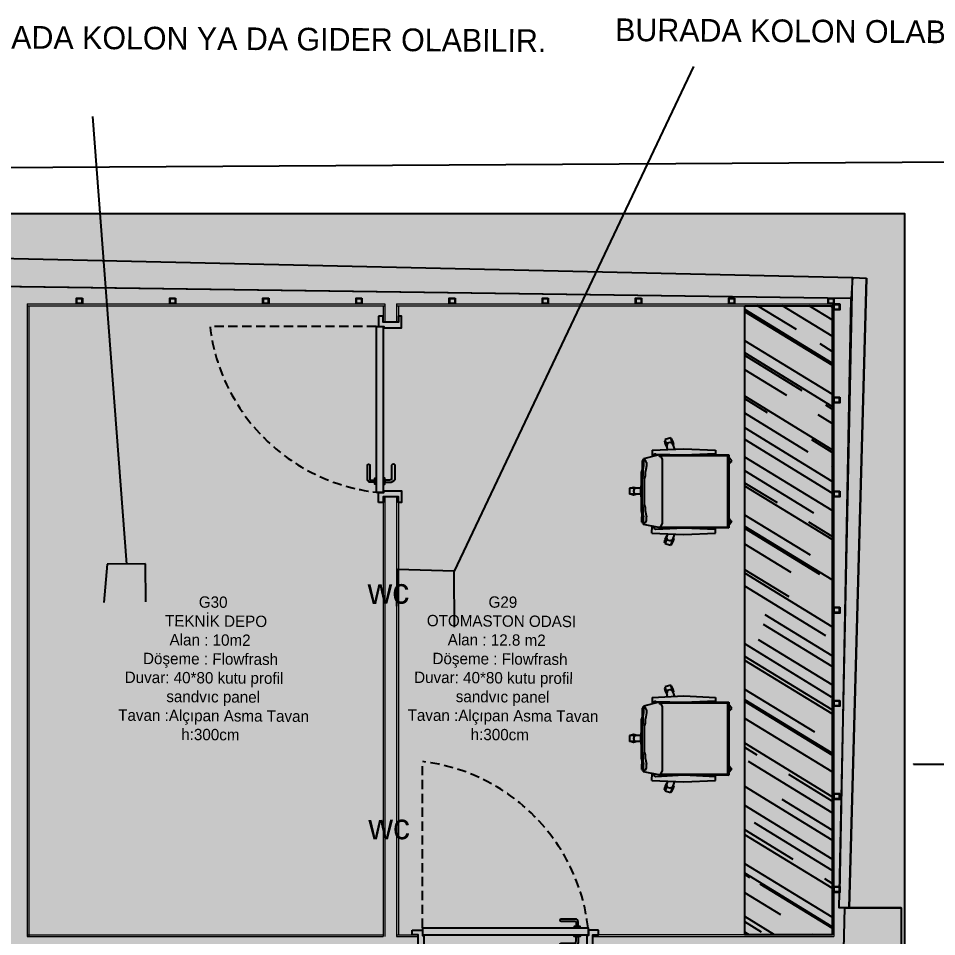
# Model space of a CAD drawing. Header units: millimetres. Extents: x 17474 to 44983, y -1049 to 14585.
# Drawn here: x 19183 to 19814, y 2211 to 2842 of the extents above; entities that cross this region are included whole.
import ezdxf

# ---------------------------------------------------------------- set-up
doc = ezdxf.new("R2010")
doc.units = ezdxf.units.MM
doc.linetypes.add('DASHED', pattern=[19.05, 12.7, -6.35])
for name, color, linetype in [('DOOR-YOO', 43, 'Continuous'), ('DUVARIC', 254, 'Continuous'), ('INT-HATCH-1', 254, 'Continuous'), ('INT-HATCH-5', 250, 'Continuous'), ('INT-PROFİL', 160, 'Continuous'), ('INT-TEFRIS2', 81, 'Continuous'), ('KOLON', 2, 'Continuous'), ('TEFRIS-HAREKETLI_OGE', 54, 'Continuous'), ('TXT-YOO', 7, 'Continuous')]:
    doc.layers.add(name, color=color, linetype=linetype)
doc.layers.add('INT-AQUAPANEL', color=255, linetype='Continuous', lineweight=13)
doc.styles.add('MEKAN', font='stylu.ttf', dxfattribs={"height": 13})

# ---------------------------------------------------------------- blocks, each defined once
blk = doc.blocks.new('profil')
at = {"layer": 'INT-PROFİL'}
for points in [[(3524.77, 6983.36), (3528.77, 6983.36), (3528.77, 6979.36), (3524.77, 6979.36)], [(3525.07, 6983.06), (3528.47, 6983.06), (3528.47, 6979.66), (3525.07, 6979.66)]]:
    blk.add_lwpolyline(points, close=True, dxfattribs=at)
blk = doc.blocks.new('kapı ro')
at = {"layer": 'DOOR-YOO', "linetype": 'DASHED', "ltscale": 0.5}
blk.add_line((36529.64, 8696.42, 0), (36529.64, 8810.59, 0), dxfattribs=at)
at = {"layer": 'DOOR-YOO', "extrusion": (-9.13925e-23, -8.54121e-07, 1), "elevation": -0.01}
for points in [[(36624.84, 8700.92), (36634.59, 8700.92, -0.414214), (36635.09, 8700.42), (36635.09, 8697.42), (36636.59, 8697.42), (36636.59, 8700.42, 0.414214), (36634.59, 8702.42), (36624.84, 8702.42, 1)], [(36624.84, 8685.92), (36634.59, 8685.92, 0.185242), (36635.09, 8687.42), (36635.09, 8690.42), (36636.59, 8690.42), (36636.59, 8687.42, -0.261972), (36634.59, 8683.42), (36624.84, 8683.42, -0.6)]]:
    blk.add_lwpolyline(points, format="xyb", close=True, dxfattribs=at)
for points in [[(36522.59, 8694.82), (36529.59, 8694.82), (36529.59, 8691.22), (36530.59, 8691.22), (36530.59, 8678.97), (36522.59, 8678.97), (36522.59, 8681.22), (36526.59, 8681.22), (36526.59, 8691.62), (36522.59, 8691.62)], [(36529.79, 8696.42), (36643.39, 8696.42), (36643.39, 8691.42), (36529.79, 8691.42)], [(36633.84, 8696.42), (36637.84, 8696.42), (36637.84, 8697.42), (36633.84, 8697.42)], [(36650.59, 8694.82), (36643.59, 8694.82), (36643.59, 8691.22), (36642.59, 8691.22), (36642.59, 8678.97), (36650.59, 8678.97), (36650.59, 8681.21), (36646.59, 8681.21), (36646.59, 8691.62), (36650.59, 8691.62)], [(36633.84, 8691.42), (36637.84, 8691.42), (36637.84, 8690.42), (36633.84, 8690.42)]]:
    blk.add_lwpolyline(points, close=True, dxfattribs=at)
at = {"layer": 'DOOR-YOO', "linetype": 'DASHED', "ltscale": 0.5, "extrusion": (-9.13925e-23, -8.54121e-07, 1)}
blk.add_arc((36514.25, 8681.53, -0.01), 130, 6.58235, 83.13403, dxfattribs=at)
blk = doc.blocks.new('baskan-mudur_sandalye')
h = blk.add_hatch(color=252)
h.set_gradient(color1=(133, 133, 133), color2=(181, 181, 181), rotation=180, one_color=1, tint=0.71, name='INVCURVED')
h.paths.add_polyline_path([(28.19, -15.43), (23.8, -15.43), (24.07, -16.49), (24.47, -16.49), (25.53, -17.02), (25.53, -18.09), (25, -37.23), (26.06, -59.04), (28.19, -59.04), (29.26, -37.23)])
h.paths.add_polyline_path([(-29.79, -37.23), (-28.72, -59.04), (-26.06, -59.04), (-25, -37.23), (-26.06, -18.09), (-25.53, -17.02), (-24.23, -16.37), (-24.04, -15.43), (-28.72, -15.43)])
at = {"layer": 'INT-HATCH-1'}
h = blk.add_hatch(color=252, dxfattribs=at)
h.set_gradient(color1=(131, 134, 133), tint=1, name='INVCURVED')
h.paths.add_polyline_path([(22.34, -9.57), (21.81, -9.57), (21.81, -10.11), (20.74, -11.17), (19.68, -11.7), (17.55, -11.7), (14.89, -11.17), (12.77, -10.64), (10.64, -10.64), (8.51, -10.11), (6.38, -10.11), (4.26, -10.11), (2.13, -10.11), (0, -10.11), (-2.13, -10.11), (-4.79, -10.11), (-6.91, -10.11), (-9.04, -10.11), (-11.17, -10.64), (-13.3, -10.64), (-15.43, -11.17), (-17.55, -11.7), (-20.21, -11.7), (-21.28, -11.17), (-21.81, -10.11), (-22.34, -9.57), (-22.87, -9.57), (-25, -20.21), (-25, -20.71), (-24.48, -20.71), (-23.94, -21.81), (-22.34, -22.34), (22.34, -22.34), (23.4, -21.81), (23.94, -20.74), (24.47, -20.21), (25, -20.21)])
h.paths.add_polyline_path([(8.51, -8.51), (6.38, -8.51), (4.26, -8.51), (2.13, -8.51), (0, -8.51), (-2.13, -8.51), (-4.79, -8.51), (-6.91, -8.51), (-9.04, -8.51), (-11.17, -9.04), (-13.3, -9.04), (-15.43, -9.04), (-17.55, -9.57), (-22.34, -9.57), (-21.81, -10.11), (-21.28, -11.17), (-20.21, -11.7), (-17.55, -11.7), (-15.43, -11.17), (-13.3, -10.64), (-11.17, -10.64), (-9.04, -10.11), (-6.91, -10.11), (-4.79, -10.11), (-2.13, -10.11), (0, -10.11), (2.13, -10.11), (4.26, -10.11), (6.38, -10.11), (8.51, -10.11), (10.64, -10.64), (12.77, -10.64), (14.89, -11.17), (17.55, -11.7), (19.68, -11.7), (20.74, -11.17), (21.81, -10.11), (21.81, -9.57), (17.55, -9.57), (14.89, -9.04), (12.77, -9.04), (10.64, -9.04)])
h = blk.add_hatch(color=59, dxfattribs=at)
h.set_gradient(color1=(79, 74, 64), tint=1, name='HEMISPHERICAL')
h.paths.add_polyline_path([(-22.34, -22.34), (-23.94, -21.81), (-24.48, -20.71), (-24.5, -20.71), (-24.5, -67.55), (24.47, -67.55), (24.47, -20.21), (23.94, -20.74), (23.4, -21.81), (22.34, -22.34)])
at = {"layer": 'INT-HATCH-5'}
h = blk.add_hatch(dxfattribs=at)
h.set_pattern_fill('DOTS', color=256, scale=12, angle=-90, style=0)
h.set_pattern_definition([(90, (-1869.43385, -16193.69294), (0.75, 0.375), [0, -0.75])])
h.paths.add_polyline_path([(25.13, -58.32), (25.16, -68.28), (-24.84, -68.23), (-24.81, -58.32), (-30.31, -58.32), (-30.31, -56.72), (-29.58, -56.72), (-29.58, -48.24), (-34.84, -48.23), (-34.81, -38.32), (-40.31, -38.32), (-40.31, -36.72), (-39.58, -36.72), (-39.58, -3.26), (-40.31, -3.27), (-40.31, -1.67), (-34.84, -1.67), (-34.84, 2.68), (-33.18, 2.68), (-31.88, 5.81), (12.19, 5.81), (13.54, 2.68), (15.16, 2.68), (15.16, -1.67), (20.63, -1.67), (20.63, -3.27), (19.9, -3.26), (19.9, -14.19), (22.19, -14.19), (23.54, -17.32), (25.16, -17.32), (25.16, -21.67), (30.63, -21.67), (30.63, -23.27), (29.9, -23.26), (29.9, -56.71), (30.63, -56.71), (30.63, -58.32)])
at = {"color": 0, "linetype": 'Continuous'}
for p, q in [((-25.53, -17.02), (-26.06, -18.09)), ((-26.06, -18.09), (-26.06, -18.09)), ((-24.23, -16.37), (-25.53, -17.02)), ((-24.47, -16.49), (-24.47, -16.49))]:
    blk.add_line(p, q, dxfattribs=at)
for points in [[(2.13, 0), (-2.13, 0)], [(-2.13, -4.79), (-2.13, 0)], [(2.13, -4.79), (2.13, 0)], [(-2.13, -5.32), (-2.66, -2.66), (-2.13, -0.53)], [(-2.13, -0.53), (-2.13, -0.53)], [(2.13, -4.79), (2.13, -4.79), (1.6, -3.19), (0, -2.66), (-1.6, -3.19), (-2.13, -4.79)], [(-2.13, -7.45), (-2.13, -4.79)], [(2.13, -0.53), (2.13, -0.53)], [(2.13, -0.53), (2.13, -0.53)], [(2.13, -5.32), (2.66, -2.66), (2.13, -0.53)], [(2.13, -7.45), (2.13, -4.79)], [(2.13, -5.32), (2.13, -5.32)], [(-25, -20.21), (-22.87, -9.57)], [(-22.34, -9.57), (-22.87, -9.57)], [(-22.87, -9.57), (-17.55, -9.57)], [(-21.81, -10.11), (-22.34, -9.57)], [(-21.28, -8.51), (-21.81, -9.57)], [(-21.81, -10.11), (-21.28, -11.17), (-20.21, -11.7)], [(-21.28, -8.51), (-17.55, -8.51)], [(-20.21, -11.7), (-17.55, -11.7)], [(17.55, -8.51), (14.89, -8.51), (12.77, -7.98), (10.64, -7.98), (8.51, -7.98), (6.38, -7.98), (4.26, -7.98), (2.13, -7.45), (0, -7.45), (-2.13, -7.45), (-4.79, -7.98), (-6.91, -7.98), (-9.04, -7.98), (-11.17, -7.98), (-13.3, -7.98), (-15.43, -8.51), (-17.55, -8.51)], [(17.55, -9.57), (14.89, -9.04), (12.77, -9.04), (10.64, -9.04), (8.51, -8.51), (6.38, -8.51), (4.26, -8.51), (2.13, -8.51), (0, -8.51), (-2.13, -8.51), (-4.79, -8.51), (-6.91, -8.51), (-9.04, -8.51), (-11.17, -9.04), (-13.3, -9.04), (-15.43, -9.04), (-17.55, -9.57)], [(17.55, -11.7), (14.89, -11.17), (12.77, -10.64), (10.64, -10.64), (8.51, -10.11), (6.38, -10.11), (4.26, -10.11), (2.13, -10.11), (0, -10.11), (-2.13, -10.11), (-4.79, -10.11), (-6.91, -10.11), (-9.04, -10.11), (-11.17, -10.64), (-13.3, -10.64), (-15.43, -11.17), (-17.55, -11.7)], [(20.74, -8.51), (17.55, -8.51)], [(22.34, -9.57), (17.55, -9.57)], [(19.68, -11.7), (17.55, -11.7)], [(19.68, -11.7), (20.74, -11.17), (21.81, -10.11)], [(21.81, -9.57), (20.74, -8.51)], [(21.81, -9.57), (22.34, -9.57)], [(21.81, -9.57), (21.81, -10.11)], [(25, -20.21), (22.34, -9.57)], [(-28.72, -15.43), (-29.79, -37.23)], [(-28.72, -15.43), (-24.04, -15.43)], [(-26.06, -18.09), (-25, -37.23)], [(28.19, -15.43), (23.8, -15.43)], [(24.47, -16.49), (24.07, -16.49)], [(25.53, -18.09), (25.53, -18.09), (25.53, -17.02), (24.47, -16.49)], [(25.53, -18.09), (25, -37.23)], [(28.19, -15.43), (29.26, -37.23)], [(-37.23, -28.19), (-36.17, -24.47)], [(-32.16, -25.61), (-36.17, -24.47)], [(-35.64, -24.47), (-35.11, -23.94)], [(-35.64, -24.47), (-35.64, -24.47)], [(-35.11, -23.94), (-32.98, -24.47), (-30.32, -25.8)], [(-25, -20.21), (-25, -20.21)], [(-25, -20.21), (-25, -68.09)], [(-24.5, -20.71), (-25, -20.71)], [(-24.5, -20.71), (-24.5, -67.55), (24.47, -67.55)], [(-24.47, -20.74), (-23.94, -21.81), (-22.34, -22.34)], [(22.34, -22.34), (-22.34, -22.34)], [(22.34, -22.34), (23.4, -21.81), (23.94, -20.74)], [(24.47, -20.21), (23.94, -20.74)], [(24.47, -20.21), (25, -20.21)], [(24.47, -20.21), (24.47, -67.55)], [(25, -20.21), (25, -68.09)], [(34.57, -23.94), (32.45, -24.47), (29.79, -25.8)], [(31.63, -25.61), (35.64, -24.47)], [(35.11, -24.47), (34.57, -23.94)], [(35.11, -24.47), (35.11, -24.47)], [(36.7, -28.19), (35.64, -24.47)], [(-33.51, -29.26), (-37.23, -28.19)], [(-36.7, -28.72), (-36.7, -28.34)], [(-32.45, -30.32), (-34.57, -29.79), (-36.7, -28.72)], [(-32.45, -29.79), (-33.51, -29.26), (-34.04, -27.66), (-33.51, -26.06), (-31.91, -25.53), (-31.38, -25.53)], [(-29.48, -30.97), (-32.45, -29.79)], [(-32.07, -29.94), (-32.45, -30.32)], [(-29.26, -26.06), (-31.38, -25.53)], [(-30.85, -25.53), (-30.85, -25.53)], [(28.72, -26.06), (30.85, -25.53)], [(28.95, -30.97), (31.91, -29.79)], [(30.32, -25.53), (30.32, -25.53)], [(31.91, -29.79), (32.98, -29.26), (33.51, -27.66), (32.98, -26.06), (31.38, -25.53), (30.85, -25.53)], [(31.53, -29.94), (31.91, -30.32)], [(31.91, -30.32), (34.04, -29.79), (36.17, -28.72)], [(32.98, -29.26), (36.7, -28.19)], [(36.17, -28.72), (36.17, -28.34)], [(-29.79, -37.23), (-28.72, -59.04)], [(-25, -37.23), (-26.06, -59.04)], [(25, -37.23), (26.06, -59.04)], [(29.26, -37.23), (28.19, -59.04)], [(-28.72, -59.04), (-25, -59.04)], [(-25.96, -56.91), (-25, -56.91)], [(25.96, -56.91), (25, -56.91)], [(28.19, -59.04), (25, -59.04)], [(25, -68.09), (-25, -68.09)], [(-20.74, -70.21), (-23.4, -68.09)], [(-19.68, -68.09), (-20.74, -70.21)], [(-20.21, -69.68), (-18.62, -68.09)], [(20.21, -69.68), (18.62, -68.09)], [(19.68, -68.09), (20.74, -70.21)], [(20.74, -70.21), (23.4, -68.09)], [(-20.48, -69.68), (-20.21, -69.68), (-20.21, -69.68)], [(20.48, -69.68), (20.21, -69.68), (20.21, -69.68)]]:
    blk.add_lwpolyline(points, dxfattribs=at)

msp = doc.modelspace()

# ---------------------------------------------------------------- hatches: boundary and pattern name
at = {"layer": 'DUVARIC'}
h = msp.add_hatch(color=256, dxfattribs=at)
h.dxf.hatch_style = 1
h.set_gradient(color1=(138, 178, 188), tint=1)
h.paths.add_polyline_path([(17698.05, 2707.94), (19791.73, 2707.94), (19791.73, 2197.43), (17698.05, 2197.43)])
h = msp.add_hatch(dxfattribs=at)
h.set_pattern_fill('JIS_STN_2.5', color=256, scale=2, angle=-0.53557)
h.set_pattern_definition([(44.464434, (-16561.508, -6356.834), (-3.5023319, 3.568427), []), (44.464434, (-16557.9784, -6356.867), (-3.5023319, 3.568427), [2.4, -1])])
h.paths.add_polyline_path([(19755.19, 2649.6), (19136.36, 2658.22), (19108.99, 2658.51), (19109.2, 2678.59), (19756.06, 2663.98)])
h = msp.add_hatch(dxfattribs=at)
h.set_pattern_fill('JIS_STN_2.5', color=256, scale=2, angle=-90.33001)
h.set_pattern_definition([(314.669988, (11287.0256, 39793.5754), (3.5558391, 3.5151114), []), (314.669988, (11287.0053, 39790.0455), (3.5558391, 3.5151114), [2.4, -1])])
h.paths.add_polyline_path([(19765.65, 2663.63), (19753.87, 2231.02), (19746.87, 2231.1), (19756.06, 2663.97)])
edge = h.paths.add_edge_path(flags=17)
edge.add_line((19753.87, 2231.02), (19765.65, 2663.63))
h = msp.add_hatch(color=256, dxfattribs=at)
h.dxf.hatch_style = 1
h.set_gradient(color1=(219, 208, 199), color2=(201, 186, 177), tint=1)
h.paths.add_polyline_path([(19682.09, 2644.59), (19742.09, 2644.59), (19742.09, 2212.42), (19682.09, 2212.42)])
at = {"layer": 'INT-HATCH-5', "extrusion": (-1.06152e-09, 1.25831e-12, 1)}
h = msp.add_hatch(dxfattribs=at)
h.set_pattern_fill('AR-RROOF', color=256, angle=-211.48514, style=0)
h.set_pattern_definition([(148.51486, (-6755.442, 24045.767), (-60.91895, 7.52436), [381, -50.8, 127, -25.4]), (148.51486, (-6790.884, 24052.58), (4.016926, -42.074313), [76.2, -8.382, 152.4, -19.05]), (148.51486, (-6777.548, 24033.988), (-121.522725, 54.469863), [203.2, -35.56, 101.6, -25.4])])
h.paths.add_polyline_path([(19682.09, 2212.44), (19682.09, 2644.59), (19742.09, 2644.59), (19742.09, 2212.39)])
at = {"layer": 'KOLON'}
h = msp.add_hatch(color=250, dxfattribs=at)
h.dxf.hatch_style = 1
h.set_gradient(color1=(51, 51, 51), color2=(91, 91, 91), tint=1)
h.paths.add_polyline_path([(19749.92, 2192.95), (19750.87, 2230.95), (19789.45, 2231.09), (19789.59, 2193.1)])
edge = h.paths.add_edge_path(flags=17)
edge.add_line((19749.92, 2192.95), (19750.87, 2230.95))

# ---------------------------------------------------------------- linework, layer by layer
at = {"color": 252, "true_color": 0x969696}
msp.add_line((17473.91, 2729.65), (26667.51, 2783.48), dxfattribs=at)
msp.add_lwpolyline([(19797.99, 2329.65), (19797.99, 2329.65), (21169.49, 2329.65), (21169.49, 2012.65)])
at = {"layer": 'DOOR-YOO', "linetype": 'DASHED', "ltscale": 0.5}
msp.add_line((19428.99, 2630.28, 0), (19314.82, 2630.28, 0), dxfattribs=at)
at = {"layer": 'DOOR-YOO', "extrusion": (8.54121e-07, -9.82604e-23, 1), "elevation": 0.02}
for points in [[(19430.59, 2637.33), (19430.59, 2630.33), (19434.19, 2630.33), (19434.19, 2629.33), (19446.44, 2629.33), (19446.44, 2637.33), (19444.19, 2637.33), (19444.19, 2633.33), (19433.79, 2633.33), (19433.79, 2637.33)], [(19428.99, 2630.13), (19428.99, 2516.53), (19433.99, 2516.53), (19433.99, 2630.13)], [(19428.99, 2526.08), (19428.99, 2522.08), (19427.99, 2522.08), (19427.99, 2526.08)], [(19433.99, 2526.08), (19433.99, 2522.08), (19434.99, 2522.08), (19434.99, 2526.08)], [(19430.59, 2509.33), (19430.59, 2516.33), (19434.19, 2516.33), (19434.19, 2517.33), (19446.44, 2517.33), (19446.44, 2509.33), (19444.21, 2509.33), (19444.21, 2513.33), (19433.79, 2513.33), (19433.79, 2509.33)]]:
    msp.add_lwpolyline(points, close=True, dxfattribs=at)
for points in [[(19424.49, 2535.08), (19424.49, 2525.33, 0.414214), (19424.99, 2524.83), (19427.99, 2524.83), (19427.99, 2523.33), (19424.99, 2523.33, -0.414214), (19422.99, 2525.33), (19422.99, 2535.08, -1)], [(19439.49, 2535.08), (19439.49, 2525.33, -0.185242), (19437.99, 2524.83), (19434.99, 2524.83), (19434.99, 2523.33), (19437.99, 2523.33, 0.261972), (19441.99, 2525.33), (19441.99, 2535.08, 0.6)]]:
    msp.add_lwpolyline(points, format="xyb", close=True, dxfattribs=at)
at = {"layer": 'DOOR-YOO', "linetype": 'DASHED', "ltscale": 0.5, "extrusion": (8.54121e-07, -9.82604e-23, 1)}
msp.add_arc((19443.89, 2645.67, 0.02), 130, 186.86597, 263.41765, dxfattribs=at)
at = {"layer": 'DUVARIC'}
for p, q in [((19646.79, 2808.91), (19482.59, 2462.3)), ((19234.09, 2774.55), (19257.39, 2467.1))]:
    msp.add_line(p, q, dxfattribs=at)
at = {"layer": 'DUVARIC', "color": 14, "true_color": 0xa30000}
for p, q in [((19755.19, 2649.6), (19108.99, 2658.6)), ((19747.29, 2241.5), (19755.19, 2649.6))]:
    msp.add_line(p, q, dxfattribs=at)
at = {"layer": 'DUVARIC', "color": 1}
for p, q in [((19244.29, 2467), (19241.99, 2440.7)), ((19270.49, 2467.2), (19244.29, 2467)), ((19270.79, 2441.1), (19270.49, 2467.2)), ((19443.49, 2463.3), (19442.89, 2438.3)), ((19482.59, 2462.3), (19443.49, 2463.3)), ((19482.79, 2423.88), (19482.59, 2462.3))]:
    msp.add_line(p, q, dxfattribs=at)
at = {"layer": 'DUVARIC'}
for points in [[(19755.19, 2649.6), (19136.36, 2658.22), (19108.99, 2658.51), (19109.2, 2678.59), (19756.06, 2663.98)], [(19765.65, 2663.63), (19753.87, 2231.02), (19746.87, 2231.1), (19756.06, 2663.97)]]:
    msp.add_lwpolyline(points, close=True, dxfattribs=at)
msp.add_lwpolyline([(19753.87, 2231.02), (19765.65, 2663.63)], dxfattribs=at)
at = {"layer": 'INT-AQUAPANEL'}
for p, q in [((19189.19, 2645.79), (19434.99, 2645.79)), ((19189.19, 2645.79), (19189.19, 2211.22)), ((19189.19, 2644.59), (19434.99, 2644.59)), ((19190.39, 2644.59), (19190.39, 2211.22)), ((19433.79, 2644.59), (19433.79, 2633.33)), ((19434.99, 2645.79), (19434.99, 2633.33)), ((19442.99, 2645.79), (19442.99, 2633.33)), ((19442.99, 2645.79), (19743.29, 2645.79)), ((19442.99, 2644.59), (19742.09, 2644.59)), ((19444.19, 2644.59), (19444.19, 2633.33)), ((19743.29, 2645.79), (19743.29, 2211.22)), ((19433.79, 2513.33), (19433.79, 2211.22)), ((19434.99, 2513.33), (19434.99, 2211.22)), ((19442.99, 2513.33), (19442.99, 2211.22)), ((19444.19, 2513.33), (19444.19, 2212.42)), ((19189.19, 2212.42), (19433.79, 2212.42)), ((19189.19, 2211.22), (19433.79, 2211.22)), ((19442.99, 2212.42), (19444.19, 2212.42)), ((19442.99, 2211.22), (19457.69, 2211.22)), ((19444.19, 2212.42), (19457.69, 2212.42)), ((19577.69, 2211.22), (19743.29, 2211.22))]:
    msp.add_line(p, q, dxfattribs=at)
msp.add_lwpolyline([(19742.09, 2645.79), (19742.09, 2212.42), (19577.69, 2212.42)], dxfattribs=at)
at = {"layer": 'INT-HATCH-1', "color": 6}
msp.add_lwpolyline([(17698.05, 2707.94), (19791.73, 2707.94), (19791.73, 2197.43), (17698.05, 2197.43)], close=True, dxfattribs=at)
at = {"layer": 'KOLON', "color": 3}
msp.add_line((19789.45, 2231.09), (19749.92, 2230.95), dxfattribs=at)
msp.add_lwpolyline([(19749.92, 2192.95), (19750.87, 2230.95), (19789.45, 2231.09), (19789.59, 2193.1), (19749.92, 2192.95)], dxfattribs=at)
at = {"layer": 'TEFRIS-HAREKETLI_OGE'}
msp.add_lwpolyline([(19682.09, 2644.59), (19742.09, 2644.59), (19742.09, 2212.42), (19682.09, 2212.42)], close=True, dxfattribs=at)

# ---------------------------------------------------------------- block references
at = {"layer": 'DUVARIC'}
msp.add_blockref('kapı ro', (-17068.9, -6479.16), dxfattribs=at)
at = {"layer": 'INT-PROFİL', "rotation": 270}
for p in [(12243.8, 6174.56), (12307.8, 6174.56), (12371.8, 6174.56), (12435.8, 6174.56), (12499.8, 6174.56), (12563.8, 6174.56), (12627.8, 6174.56), (12691.8, 6174.56), (12759.93, 6174.56), (12763.93, 6170.56), (12763.93, 6106.56), (12763.93, 6041.99), (12763.93, 5962.28), (12763.93, 5898.28), (12763.93, 5834.28), (12763.93, 5770.4)]:
    msp.add_blockref('profil', p, dxfattribs=at)
at = {"layer": 'INT-TEFRIS2', "extrusion": (-1.25831e-12, -1.06152e-09, 1), "rotation": 89.92803677641791}
for p in [(19602.99, 2517.18, -134.53), (19602.99, 2347.31, -134.53)]:
    msp.add_blockref('baskan-mudur_sandalye', p, dxfattribs=at)

# ---------------------------------------------------------------- texts
at = {"layer": 'TXT-YOO', "color": 1, "char_height": 15.6, "width": 398.8505, "attachment_point": 1, "rotation": 359.61968, "style": 'MEKAN'}
for s, insert in [('BURADA KOLON OLABILIR.', (19593.13, 2841.99)), ('BURADA KOLON YA DA GIDER OLABILIR.', (19134.31, 2837.14))]:
    msp.add_mtext(s, dxfattribs=dict(at, insert=insert))
at = {"layer": 'TXT-YOO', "style": 'MEKAN'}
for s, insert, char_height, width, attachment_point, rotation in [('wc \\P \\P   ', (19451.61, 2457.42, 0.29), 17.472, 783.7314, 3, 0.38032), ('\\pi88.50655;G30\\P\\pi65.35493;TEKNİK DEPO    \\P\\pi68.57258;Alan : 10m2   \\P\\pi50.45728;Döşeme : Flowfrash\\P\\pi37.94073;Duvar: 40*80 kutu profil\\P\\pi66.6083;sandvıc panel\\P\\pi33.64103;Tavan :Alçıpan Asma Tavan\\P\\pi77.02924;h:300cm \\P\\pi95.84117;  ', (19218.66, 2445.56), 7.8, 199.4252, 1, 359.61968), ('\\pi88.68356;G29\\P\\pi46.39739;OTOMASTON ODASI    \\P\\pi60.82968;Alan : 12.8 m2   \\P\\pi50.45728;Döşeme : Flowfrash\\P\\pi37.94073;Duvar: 40*80 kutu profil\\P\\pi66.6083;sandvıc panel\\P\\pi33.64103;Tavan :Alçıpan Asma Tavan\\P\\pi77.02924;h:300cm \\P\\pi95.84117;  ', (19417.46, 2445.56), 7.8, 199.4252, 1, 359.61968), ('wc \\P \\P   ', (19452.1, 2295.63, 0.29), 17.472, 783.7314, 3, 0.38032)]:
    msp.add_mtext(s, dxfattribs=dict(at, insert=insert, char_height=char_height, width=width, attachment_point=attachment_point, rotation=rotation))

doc.saveas('drawing.dxf')
